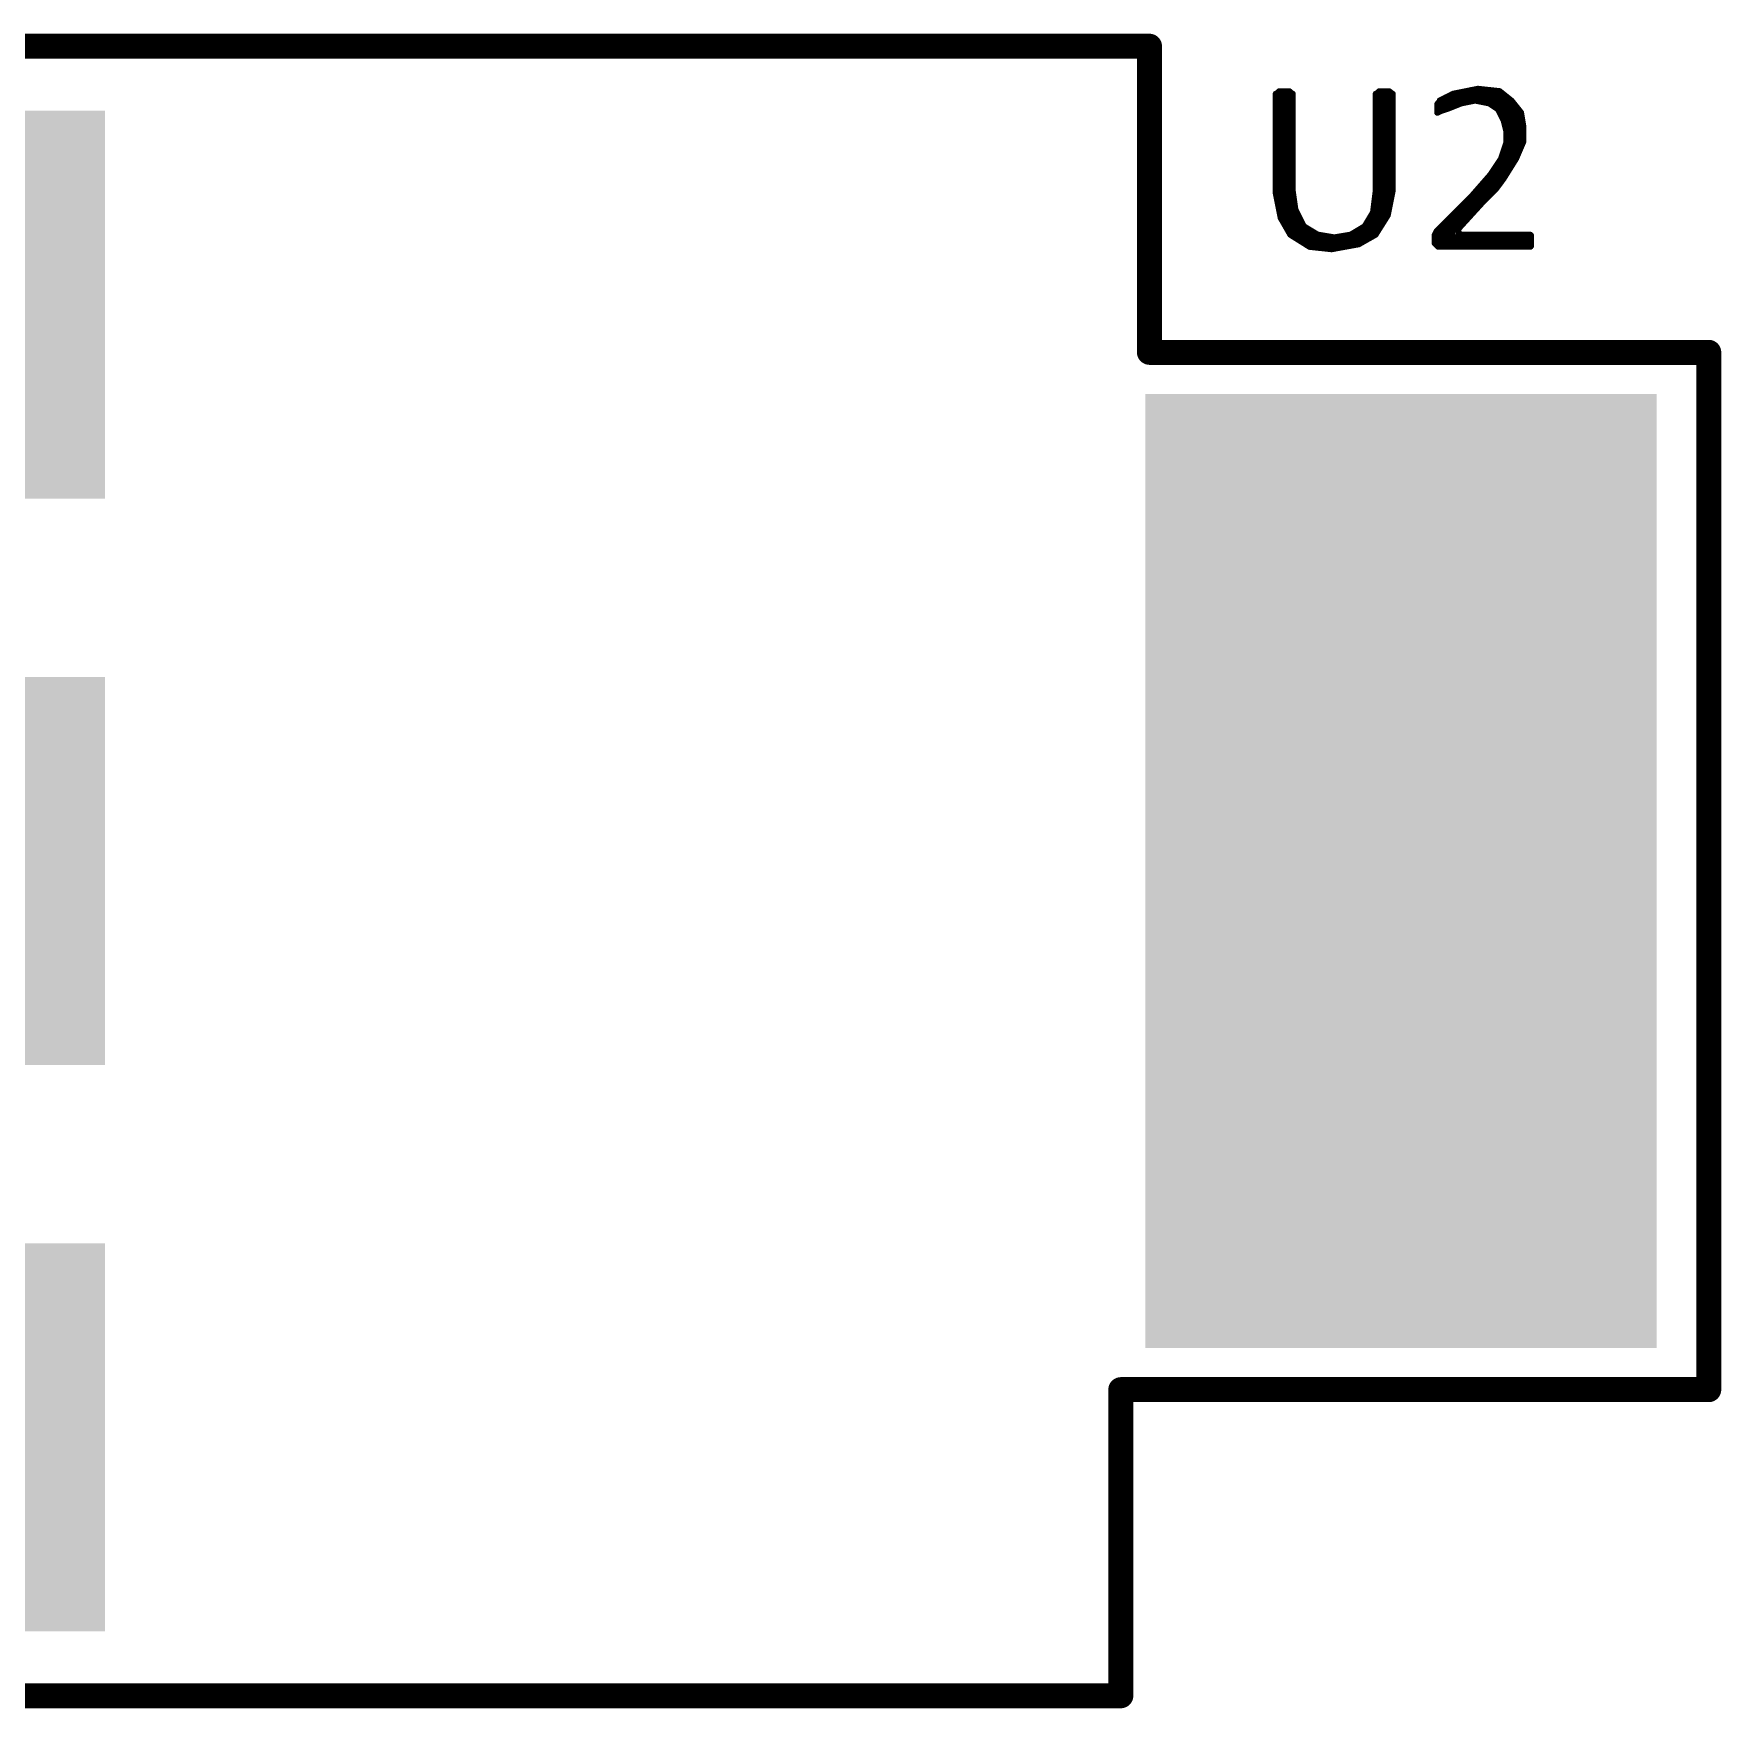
# Model space of a CAD drawing. Extents: x 17.3 to 58.6, y 21.7 to 91.7.
# Drawn here: x 39.25 to 46.1, y 50.78 to 57.58 of the extents above; entities that cross this region are included whole.
import ezdxf

# ---------------------------------------------------------------- set-up
doc = ezdxf.new("R2010")
doc.units = 0
doc.header["$MEASUREMENT"] = 0
doc.layers.get('0').update_dxf_attribs({"linetype": 'CONTINUOUS'})
doc.layers.add('SILKTOP_PHO', color=251, linetype='CONTINUOUS', true_color=0x636466)

# ---------------------------------------------------------------- blocks, each defined once
blk = doc.blocks.new('ROUND_191')
at = {"const_width": 0.0127}
blk.add_lwpolyline([(-0.00635, 0, 1), (0.00635, 0, 1)], format="xyb", close=True, dxfattribs=at)
blk = doc.blocks.new('ROUND_16')
at = {"const_width": 0.0508}
blk.add_lwpolyline([(-0.0254, 0, 1), (0.0254, 0, 1)], format="xyb", close=True, dxfattribs=at)
blk = doc.blocks.new('RECTANGLE_57')
blk.add_solid([(1.038098, 0.788162), (1.038098, -0.788162), (-1.038098, 0.788162), (-1.038098, -0.788162)])
blk = doc.blocks.new('RECTANGLE_58')
blk.add_solid([(1.038098, 1.938146), (1.038098, -1.938146), (-1.038098, 1.938146), (-1.038098, -1.938146)])

msp = doc.modelspace()

# ---------------------------------------------------------------- linework, layer by layer
at = {"layer": 'SILKTOP_PHO', "color": 251, "true_color": 0x636466}
for points, const_width in [([(43.778932, 57.532016), (37.2999, 57.532016)], 0.1016), ([(43.778932, 56.288686), (43.778932, 57.532016)], 0.1016), ([(44.305474, 57.348628), (44.298616, 57.342024)], 0.0254), ([(44.346876, 57.348628), (44.305474, 57.348628)], 0.0254), ([(44.323, 56.81599), (44.323, 57.348628)], 0.0254), ([(44.35348, 57.342024), (44.346876, 57.348628)], 0.0254), ([(44.3484, 56.77154), (44.3484, 57.347104)], 0.0254), ([(44.711366, 57.348628), (44.704762, 57.342024)], 0.0254), ([(44.752768, 57.348628), (44.711366, 57.348628)], 0.0254), ([(44.7294, 56.818784), (44.7294, 57.348628)], 0.0254), ([(44.759626, 57.342024), (44.752768, 57.348628)], 0.0254), ([(44.7548, 56.888888), (44.7548, 57.346596)], 0.0254), ([(45.112686, 57.358788), (45.012102, 57.338722)], 0.0254), ([(45.0342, 57.29605), (45.0342, 57.343294)], 0.0254), ([(45.0596, 57.303416), (45.0596, 57.348374)], 0.0254), ([(45.085, 57.308496), (45.085, 57.353454)], 0.0254), ([(45.1104, 57.31002), (45.1104, 57.358534)], 0.0254), ([(45.20057, 57.349136), (45.112686, 57.358788)], 0.0254), ([(45.1358, 57.30494), (45.1358, 57.356248)], 0.0254), ([(45.1612, 57.298844), (45.1612, 57.353454)], 0.0254), ([(45.1866, 57.281826), (45.1866, 57.35066)], 0.0254), ([(45.24883, 57.310528), (45.20057, 57.349136)], 0.0254), ([(44.298616, 57.342024), (44.292012, 57.338468)], 0.0254), ([(44.292012, 57.338468), (44.292012, 56.935878)], 0.0254), ([(44.2976, 56.907684), (44.2976, 57.341008)], 0.0254), ([(44.360338, 57.338468), (44.35348, 57.342024)], 0.0254), ([(44.360338, 56.945022), (44.360338, 57.338468)], 0.0254), ([(44.704762, 57.342024), (44.697904, 57.338468)], 0.0254), ([(44.697904, 57.338468), (44.697904, 56.945022)], 0.0254), ([(44.704, 56.778144), (44.704, 57.341262)], 0.0254), ([(44.76623, 57.338468), (44.759626, 57.342024)], 0.0254), ([(44.76623, 56.946292), (44.76623, 57.338468)], 0.0254), ([(44.958254, 57.309258), (44.94784, 57.296812)], 0.0254), ([(44.94784, 57.296812), (44.94784, 57.262522)], 0.0254), ([(44.958, 57.267348), (44.958, 57.306972)], 0.0254), ([(45.012102, 57.338722), (44.958254, 57.311798)], 0.0254), ([(44.958254, 57.311798), (44.958254, 57.309258)], 0.0254), ([(44.962318, 57.26938), (44.993052, 57.27954)], 0.0254), ([(44.9834, 57.276238), (44.9834, 57.324498)], 0.0254), ([(44.993052, 57.27954), (45.044868, 57.300368)], 0.0254), ([(45.0088, 57.28589), (45.0088, 57.337198)], 0.0254), ([(45.044868, 57.300368), (45.047154, 57.300876)], 0.0254), ([(45.047154, 57.300876), (45.099224, 57.31129)], 0.0254), ([(45.099224, 57.31129), (45.10405, 57.31129)], 0.0254), ([(45.10405, 57.31129), (45.15612, 57.300876)], 0.0254), ([(45.15612, 57.300876), (45.160692, 57.299098)], 0.0254), ([(45.160692, 57.299098), (45.191934, 57.27827)], 0.0254), ([(45.191934, 57.27827), (45.196252, 57.27319)], 0.0254), ([(45.212, 57.241948), (45.212, 57.339992)], 0.0254), ([(45.2374, 57.027826), (45.2374, 57.319672)], 0.0254), ([(45.287438, 57.262268), (45.24883, 57.310528)], 0.0254), ([(45.2628, 57.068466), (45.2628, 57.293002)], 0.0254), ([(44.94784, 57.262522), (44.948094, 57.262268)], 0.0254), ([(44.948094, 57.262268), (44.96054, 57.268618)], 0.0254), ([(44.96054, 57.268618), (44.962318, 57.26938)], 0.0254), ([(45.196252, 57.27319), (45.21708, 57.231788)], 0.0254), ([(45.21708, 57.231788), (45.218096, 57.228994)], 0.0254), ([(45.218096, 57.228994), (45.22851, 57.187338)], 0.0254), ([(45.29709, 57.204102), (45.287438, 57.262268)], 0.0254), ([(45.2882, 57.124346), (45.2882, 57.25795)], 0.0254), ([(45.228256, 57.138824), (45.207428, 57.07634)], 0.0254), ([(45.228764, 57.142634), (45.228256, 57.138824)], 0.0254), ([(45.22851, 57.187338), (45.228764, 57.18429)], 0.0254), ([(45.228764, 57.18429), (45.228764, 57.142634)], 0.0254), ([(45.267372, 57.075832), (45.29709, 57.145428)], 0.0254), ([(45.29709, 57.145428), (45.29709, 57.204102)], 0.0254), ([(45.205904, 57.073292), (45.164248, 57.010808)], 0.0254), ([(45.207428, 57.07634), (45.205904, 57.073292)], 0.0254), ([(45.212, 56.988202), (45.212, 57.090056)], 0.0254), ([(45.216064, 56.99379), (45.267372, 57.075832)], 0.0254), ([(45.163232, 57.009538), (45.090334, 56.926226)], 0.0254), ([(45.1612, 56.928766), (45.1612, 57.006998)], 0.0254), ([(45.164248, 57.010808), (45.163232, 57.009538)], 0.0254), ([(45.1866, 56.95442), (45.1866, 57.044336)], 0.0254), ([(44.292012, 56.935878), (44.312078, 56.83504)], 0.0254), ([(44.360338, 56.943244), (44.360338, 56.945022)], 0.0254), ([(44.370752, 56.870346), (44.360338, 56.943244)], 0.0254), ([(44.697904, 56.943244), (44.68749, 56.860186)], 0.0254), ([(44.697904, 56.945022), (44.697904, 56.943244)], 0.0254), ([(44.746164, 56.845708), (44.76623, 56.946292)], 0.0254), ([(45.1104, 56.87568), (45.1104, 56.949086)], 0.0254), ([(45.134276, 56.901842), (45.185838, 56.95315)], 0.0254), ([(45.1358, 56.903366), (45.1358, 56.978042)], 0.0254), ([(45.185838, 56.95315), (45.216064, 56.99379)], 0.0254), ([(44.372022, 56.866282), (44.370752, 56.870346)], 0.0254), ([(44.403264, 56.803798), (44.372022, 56.866282)], 0.0254), ([(45.089826, 56.925464), (44.945554, 56.781192)], 0.0254), ([(45.029882, 56.787034), (45.134022, 56.901334)], 0.0254), ([(45.0342, 56.79186), (45.0342, 56.869838)], 0.0254), ([(45.0596, 56.8198), (45.0596, 56.895238)], 0.0254), ([(45.085, 56.84774), (45.085, 56.920638)], 0.0254), ([(45.090334, 56.926226), (45.089826, 56.925464)], 0.0254), ([(45.134022, 56.901334), (45.134276, 56.901842)], 0.0254), ([(44.312078, 56.83504), (44.351194, 56.766714)], 0.0254), ([(44.3738, 56.75249), (44.3738, 56.862726)], 0.0254), ([(44.3992, 56.736488), (44.3992, 56.811926)], 0.0254), ([(44.40809, 56.798718), (44.403264, 56.803798)], 0.0254), ([(44.46016, 56.767476), (44.40809, 56.798718)], 0.0254), ([(44.650152, 56.798718), (44.598082, 56.767476)], 0.0254), ([(44.65447, 56.803036), (44.650152, 56.798718)], 0.0254), ([(44.6532, 56.742076), (44.6532, 56.801258)], 0.0254), ([(44.685712, 56.855106), (44.65447, 56.803036)], 0.0254), ([(44.6786, 56.756554), (44.6786, 56.843168)], 0.0254), ([(44.68749, 56.860186), (44.685712, 56.855106)], 0.0254), ([(44.696888, 56.766968), (44.746164, 56.845708)], 0.0254), ([(44.9834, 56.7182), (44.9834, 56.819038)], 0.0254), ([(45.0088, 56.7182), (45.0088, 56.844438)], 0.0254), ([(44.351194, 56.766714), (44.429172, 56.717692)], 0.0254), ([(44.4246, 56.72074), (44.4246, 56.788812)], 0.0254), ([(44.45, 56.715406), (44.45, 56.773572)], 0.0254), ([(44.464478, 56.765952), (44.46016, 56.767476)], 0.0254), ([(44.526962, 56.755538), (44.464478, 56.765952)], 0.0254), ([(44.4754, 56.712612), (44.4754, 56.76392)], 0.0254), ([(44.5008, 56.709818), (44.5008, 56.759856)], 0.0254), ([(44.518326, 56.70804), (44.628816, 56.728106)], 0.0254), ([(44.5262, 56.70931), (44.5262, 56.755538)], 0.0254), ([(44.53128, 56.755538), (44.526962, 56.755538)], 0.0254), ([(44.593764, 56.765952), (44.53128, 56.755538)], 0.0254), ([(44.5516, 56.713882), (44.5516, 56.75884)], 0.0254), ([(44.577, 56.718708), (44.577, 56.763158)], 0.0254), ([(44.598082, 56.767476), (44.593764, 56.765952)], 0.0254), ([(44.6024, 56.72328), (44.6024, 56.770016)], 0.0254), ([(44.6278, 56.727852), (44.6278, 56.785256)], 0.0254), ([(44.628816, 56.728106), (44.696888, 56.766968)], 0.0254), ([(44.945554, 56.781192), (44.937426, 56.764936)], 0.0254), ([(44.937426, 56.764936), (44.937426, 56.731662)], 0.0254), ([(44.937426, 56.731662), (44.950888, 56.7182)], 0.0254), ([(44.958, 56.7182), (44.958, 56.793638)], 0.0254), ([(45.03928, 56.765698), (45.029882, 56.787034)], 0.0254), ([(45.0342, 56.7182), (45.0342, 56.766714)], 0.0254), ([(45.325538, 56.765698), (45.03928, 56.765698)], 0.0254), ([(45.0596, 56.7182), (45.0596, 56.765698)], 0.0254), ([(45.085, 56.7182), (45.085, 56.765698)], 0.0254), ([(45.1104, 56.7182), (45.1104, 56.765698)], 0.0254), ([(45.1358, 56.7182), (45.1358, 56.765698)], 0.0254), ([(45.1612, 56.7182), (45.1612, 56.765698)], 0.0254), ([(45.1866, 56.7182), (45.1866, 56.765698)], 0.0254), ([(45.212, 56.7182), (45.212, 56.765698)], 0.0254), ([(45.2374, 56.7182), (45.2374, 56.765698)], 0.0254), ([(45.2628, 56.7182), (45.2628, 56.765698)], 0.0254), ([(45.2882, 56.7182), (45.2882, 56.765698)], 0.0254), ([(45.3136, 56.7182), (45.3136, 56.765698)], 0.0254), ([(45.328332, 56.76265), (45.325538, 56.765698)], 0.0254), ([(45.328332, 56.721248), (45.328332, 56.76265)], 0.0254), ([(44.429172, 56.717692), (44.518326, 56.70804)], 0.0254), ([(44.950888, 56.7182), (45.325538, 56.7182)], 0.0254), ([(45.325538, 56.7182), (45.328332, 56.721248)], 0.0254), ([(46.049946, 56.288686), (43.778932, 56.288686)], 0.1016), ([(46.049946, 52.075334), (46.049946, 56.288686)], 0.1016), ([(43.6626, 50.832004), (43.6626, 52.075334)], 0.1016), ([(43.6626, 52.075334), (46.049946, 52.075334)], 0.1016), ([(37.2999, 50.832004), (43.6626, 50.832004)], 0.1016)]:
    msp.add_lwpolyline(points, dxfattribs=dict(at, const_width=const_width))

# ---------------------------------------------------------------- block references
for name, p in [('RECTANGLE_57', (38.50005, 56.48198)), ('RECTANGLE_58', (44.800012, 54.18201)), ('RECTANGLE_57', (38.50005, 54.18201)), ('RECTANGLE_57', (38.50005, 51.88204))]:
    msp.add_blockref(name, p)
for name, p in [('ROUND_16', (43.778932, 57.532016)), ('ROUND_191', (44.305474, 57.348628)), ('ROUND_191', (44.323, 57.348628)), ('ROUND_191', (44.346876, 57.348628)), ('ROUND_191', (44.3484, 57.347104)), ('ROUND_191', (44.711366, 57.348628)), ('ROUND_191', (44.7294, 57.348628)), ('ROUND_191', (44.752768, 57.348628)), ('ROUND_191', (44.7548, 57.346596)), ('ROUND_191', (45.0342, 57.343294)), ('ROUND_191', (45.0596, 57.348374)), ('ROUND_191', (45.085, 57.353454)), ('ROUND_191', (45.1104, 57.358534)), ('ROUND_191', (45.112686, 57.358788)), ('ROUND_191', (45.1358, 57.356248)), ('ROUND_191', (45.1612, 57.353454)), ('ROUND_191', (45.1866, 57.35066)), ('ROUND_191', (45.20057, 57.349136)), ('ROUND_191', (44.292012, 57.338468)), ('ROUND_191', (44.2976, 57.341008)), ('ROUND_191', (44.298616, 57.342024)), ('ROUND_191', (44.35348, 57.342024)), ('ROUND_191', (44.360338, 57.338468)), ('ROUND_191', (44.697904, 57.338468)), ('ROUND_191', (44.704, 57.341262)), ('ROUND_191', (44.704762, 57.342024)), ('ROUND_191', (44.759626, 57.342024)), ('ROUND_191', (44.76623, 57.338468)), ('ROUND_191', (44.76623, 57.338468)), ('ROUND_191', (44.94784, 57.296812)), ('ROUND_191', (44.958, 57.306972)), ('ROUND_191', (44.958254, 57.311798)), ('ROUND_191', (44.958254, 57.309258)), ('ROUND_191', (44.9834, 57.324498)), ('ROUND_191', (44.9834, 57.276238)), ('ROUND_191', (44.993052, 57.27954)), ('ROUND_191', (45.0088, 57.337198)), ('ROUND_191', (45.0088, 57.28589)), ('ROUND_191', (45.012102, 57.338722)), ('ROUND_191', (45.0342, 57.29605)), ('ROUND_191', (45.044868, 57.300368)), ('ROUND_191', (45.047154, 57.300876)), ('ROUND_191', (45.0596, 57.303416)), ('ROUND_191', (45.085, 57.308496)), ('ROUND_191', (45.099224, 57.31129)), ('ROUND_191', (45.10405, 57.31129)), ('ROUND_191', (45.1104, 57.31002)), ('ROUND_191', (45.1358, 57.30494)), ('ROUND_191', (45.15612, 57.300876)), ('ROUND_191', (45.160692, 57.299098)), ('ROUND_191', (45.1612, 57.298844)), ('ROUND_191', (45.1866, 57.281826)), ('ROUND_191', (45.191934, 57.27827)), ('ROUND_191', (45.212, 57.339992)), ('ROUND_191', (45.2374, 57.319672)), ('ROUND_191', (45.24883, 57.310528)), ('ROUND_191', (45.2628, 57.293002)), ('ROUND_191', (44.94784, 57.262522)), ('ROUND_191', (44.948094, 57.262268)), ('ROUND_191', (44.958, 57.267348)), ('ROUND_191', (44.96054, 57.268618)), ('ROUND_191', (44.962318, 57.26938)), ('ROUND_191', (45.196252, 57.27319)), ('ROUND_191', (45.212, 57.241948)), ('ROUND_191', (45.21708, 57.231788)), ('ROUND_191', (45.218096, 57.228994)), ('ROUND_191', (45.287438, 57.262268)), ('ROUND_191', (45.2882, 57.25795)), ('ROUND_191', (45.228256, 57.138824)), ('ROUND_191', (45.228256, 57.138824)), ('ROUND_191', (45.22851, 57.187338)), ('ROUND_191', (45.228764, 57.18429)), ('ROUND_191', (45.228764, 57.142634)), ('ROUND_191', (45.29709, 57.204102)), ('ROUND_191', (45.29709, 57.145428)), ('ROUND_191', (45.205904, 57.073292)), ('ROUND_191', (45.207428, 57.07634)), ('ROUND_191', (45.212, 57.090056)), ('ROUND_191', (45.2628, 57.068466)), ('ROUND_191', (45.267372, 57.075832)), ('ROUND_191', (45.2882, 57.124346)), ('ROUND_191', (45.1612, 57.006998)), ('ROUND_191', (45.163232, 57.009538)), ('ROUND_191', (45.164248, 57.010808)), ('ROUND_191', (45.1866, 57.044336)), ('ROUND_191', (45.2374, 57.027826)), ('ROUND_191', (44.292012, 56.935878)), ('ROUND_191', (44.360338, 56.945022)), ('ROUND_191', (44.360338, 56.943244)), ('ROUND_191', (44.697904, 56.945022)), ('ROUND_191', (44.697904, 56.943244)), ('ROUND_191', (44.76623, 56.946292)), ('ROUND_191', (45.1104, 56.949086)), ('ROUND_191', (45.1358, 56.978042)), ('ROUND_191', (45.185838, 56.95315)), ('ROUND_191', (45.1866, 56.95442)), ('ROUND_191', (45.212, 56.988202)), ('ROUND_191', (45.216064, 56.99379)), ('ROUND_191', (44.2976, 56.907684)), ('ROUND_191', (44.370752, 56.870346)), ('ROUND_191', (44.372022, 56.866282)), ('ROUND_191', (44.7548, 56.888888)), ('ROUND_191', (45.0342, 56.869838)), ('ROUND_191', (45.0596, 56.895238)), ('ROUND_191', (45.085, 56.920638)), ('ROUND_191', (45.089826, 56.925464)), ('ROUND_191', (45.090334, 56.926226)), ('ROUND_191', (45.1104, 56.87568)), ('ROUND_191', (45.134022, 56.901334)), ('ROUND_191', (45.134276, 56.901842)), ('ROUND_191', (45.1358, 56.903366)), ('ROUND_191', (45.1612, 56.928766)), ('ROUND_191', (44.312078, 56.83504)), ('ROUND_191', (44.323, 56.81599)), ('ROUND_191', (44.3738, 56.862726)), ('ROUND_191', (44.3992, 56.811926)), ('ROUND_191', (44.403264, 56.803798)), ('ROUND_191', (44.40809, 56.798718)), ('ROUND_191', (44.650152, 56.798718)), ('ROUND_191', (44.6532, 56.801258)), ('ROUND_191', (44.65447, 56.803036)), ('ROUND_191', (44.6786, 56.843168)), ('ROUND_191', (44.685712, 56.855106)), ('ROUND_191', (44.68749, 56.860186)), ('ROUND_191', (44.7294, 56.818784)), ('ROUND_191', (44.746164, 56.845708)), ('ROUND_191', (44.9834, 56.819038)), ('ROUND_191', (45.0088, 56.844438)), ('ROUND_191', (45.0596, 56.8198)), ('ROUND_191', (45.085, 56.84774)), ('ROUND_191', (44.3484, 56.77154)), ('ROUND_191', (44.351194, 56.766714)), ('ROUND_191', (44.3738, 56.75249)), ('ROUND_191', (44.3992, 56.736488)), ('ROUND_191', (44.4246, 56.788812)), ('ROUND_191', (44.45, 56.773572)), ('ROUND_191', (44.46016, 56.767476)), ('ROUND_191', (44.464478, 56.765952)), ('ROUND_191', (44.4754, 56.76392)), ('ROUND_191', (44.5008, 56.759856)), ('ROUND_191', (44.5262, 56.755538)), ('ROUND_191', (44.526962, 56.755538)), ('ROUND_191', (44.53128, 56.755538)), ('ROUND_191', (44.5516, 56.75884)), ('ROUND_191', (44.577, 56.763158)), ('ROUND_191', (44.593764, 56.765952)), ('ROUND_191', (44.598082, 56.767476)), ('ROUND_191', (44.6024, 56.770016)), ('ROUND_191', (44.6278, 56.785256)), ('ROUND_191', (44.6278, 56.727852)), ('ROUND_191', (44.628816, 56.728106)), ('ROUND_191', (44.6532, 56.742076)), ('ROUND_191', (44.6786, 56.756554)), ('ROUND_191', (44.696888, 56.766968)), ('ROUND_191', (44.704, 56.778144)), ('ROUND_191', (44.937426, 56.764936)), ('ROUND_191', (44.937426, 56.731662)), ('ROUND_191', (44.945554, 56.781192)), ('ROUND_191', (44.958, 56.793638)), ('ROUND_191', (45.029882, 56.787034)), ('ROUND_191', (45.0342, 56.79186)), ('ROUND_191', (45.0342, 56.766714)), ('ROUND_191', (45.03928, 56.765698)), ('ROUND_191', (45.0596, 56.765698)), ('ROUND_191', (45.085, 56.765698)), ('ROUND_191', (45.1104, 56.765698)), ('ROUND_191', (45.1358, 56.765698)), ('ROUND_191', (45.1612, 56.765698)), ('ROUND_191', (45.1866, 56.765698)), ('ROUND_191', (45.212, 56.765698)), ('ROUND_191', (45.2374, 56.765698)), ('ROUND_191', (45.2628, 56.765698)), ('ROUND_191', (45.2882, 56.765698)), ('ROUND_191', (45.3136, 56.765698)), ('ROUND_191', (45.325538, 56.765698)), ('ROUND_191', (45.325538, 56.765698)), ('ROUND_191', (45.328332, 56.76265)), ('ROUND_191', (45.328332, 56.76265)), ('ROUND_191', (44.4246, 56.72074)), ('ROUND_191', (44.429172, 56.717692)), ('ROUND_191', (44.45, 56.715406)), ('ROUND_191', (44.4754, 56.712612)), ('ROUND_191', (44.5008, 56.709818)), ('ROUND_191', (44.518326, 56.70804)), ('ROUND_191', (44.5262, 56.70931)), ('ROUND_191', (44.5516, 56.713882)), ('ROUND_191', (44.577, 56.718708)), ('ROUND_191', (44.6024, 56.72328)), ('ROUND_191', (44.950888, 56.7182)), ('ROUND_191', (44.958, 56.7182)), ('ROUND_191', (44.9834, 56.7182)), ('ROUND_191', (45.0088, 56.7182)), ('ROUND_191', (45.0342, 56.7182)), ('ROUND_191', (45.0596, 56.7182)), ('ROUND_191', (45.085, 56.7182)), ('ROUND_191', (45.1104, 56.7182)), ('ROUND_191', (45.1358, 56.7182)), ('ROUND_191', (45.1612, 56.7182)), ('ROUND_191', (45.1866, 56.7182)), ('ROUND_191', (45.212, 56.7182)), ('ROUND_191', (45.2374, 56.7182)), ('ROUND_191', (45.2628, 56.7182)), ('ROUND_191', (45.2882, 56.7182)), ('ROUND_191', (45.3136, 56.7182)), ('ROUND_191', (45.325538, 56.7182)), ('ROUND_191', (45.328332, 56.721248)), ('ROUND_16', (43.778932, 56.288686)), ('ROUND_16', (46.049946, 56.288686)), ('ROUND_16', (46.049946, 56.288686)), ('ROUND_16', (43.6626, 52.075334)), ('ROUND_16', (46.049946, 52.075334)), ('ROUND_16', (43.6626, 50.832004))]:
    msp.add_blockref(name, p, dxfattribs=at)

doc.saveas('drawing.dxf')
